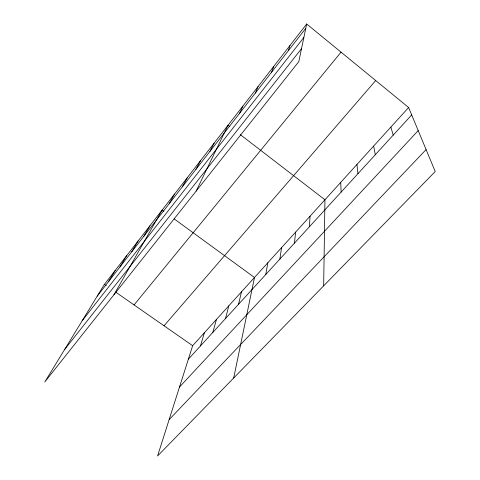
<?xml version="1.0" encoding="UTF-8"?>
<svg xmlns="http://www.w3.org/2000/svg" width="480" height="480" viewBox="0 0 480 480"><rect width="100%" height="100%" fill="white"/><g stroke="black" fill="none" stroke-linecap="round" stroke-linejoin="round"><path stroke-width="0.72" d="M323.664 285.822L324.948 199.776L240.336 134.67M309.408 226.782L310.08 216.174M294.45 243.138L295.62 232.122M279.9 259.05L281.544 247.65M265.752 274.518L267.834 262.764M233.7 378L254.49 277.488L174.096 218.85M306.678 24L298.812 61.632L44.778 381.996L104.436 284.316L306.678 24L408.612 107.502L435.222 171.528L157.566 456L192.648 345.69L408.612 107.502M238.584 304.23L241.482 291.828M225.534 318.504L228.81 305.808M212.826 332.406L216.45 319.44M200.436 345.954L204.402 332.73M288.414 50.61L289.962 45.516M271.614 72.186L273.762 66.366M255.342 93.078L258.06 86.58M239.58 113.322L242.826 106.188M196.128 191.13L228.042 125.214L229.8 126.564M209.91 151.422L214.11 143.154M195.942 169.368L200.562 160.59M182.364 186.798L187.386 177.546M169.17 203.742L174.57 194.04M113.922 294.798L162.102 210.096L163.902 211.41M143.868 236.232L149.958 225.726M131.73 251.826L138.132 240.948M119.91 267L126.612 255.774M108.402 281.778L115.38 270.228M97.194 296.172L305.772 28.314M82.17 320.766L303.858 37.482M64.512 349.68L301.524 48.642M134.052 304.926L341.04 52.146M164.04 325.788L375.69 80.532M188.364 359.16L411.696 114.912M179.502 387.03L418.212 130.602M169.116 419.676L426.102 149.586M104.436 284.316L106.218 285.558M115.74 292.182L192.648 345.69M390.864 127.08L393.216 135.126M373.644 146.076L375.312 154.704M356.934 164.502L357.96 173.682M340.71 182.394L341.13 192.09"/></g></svg>
